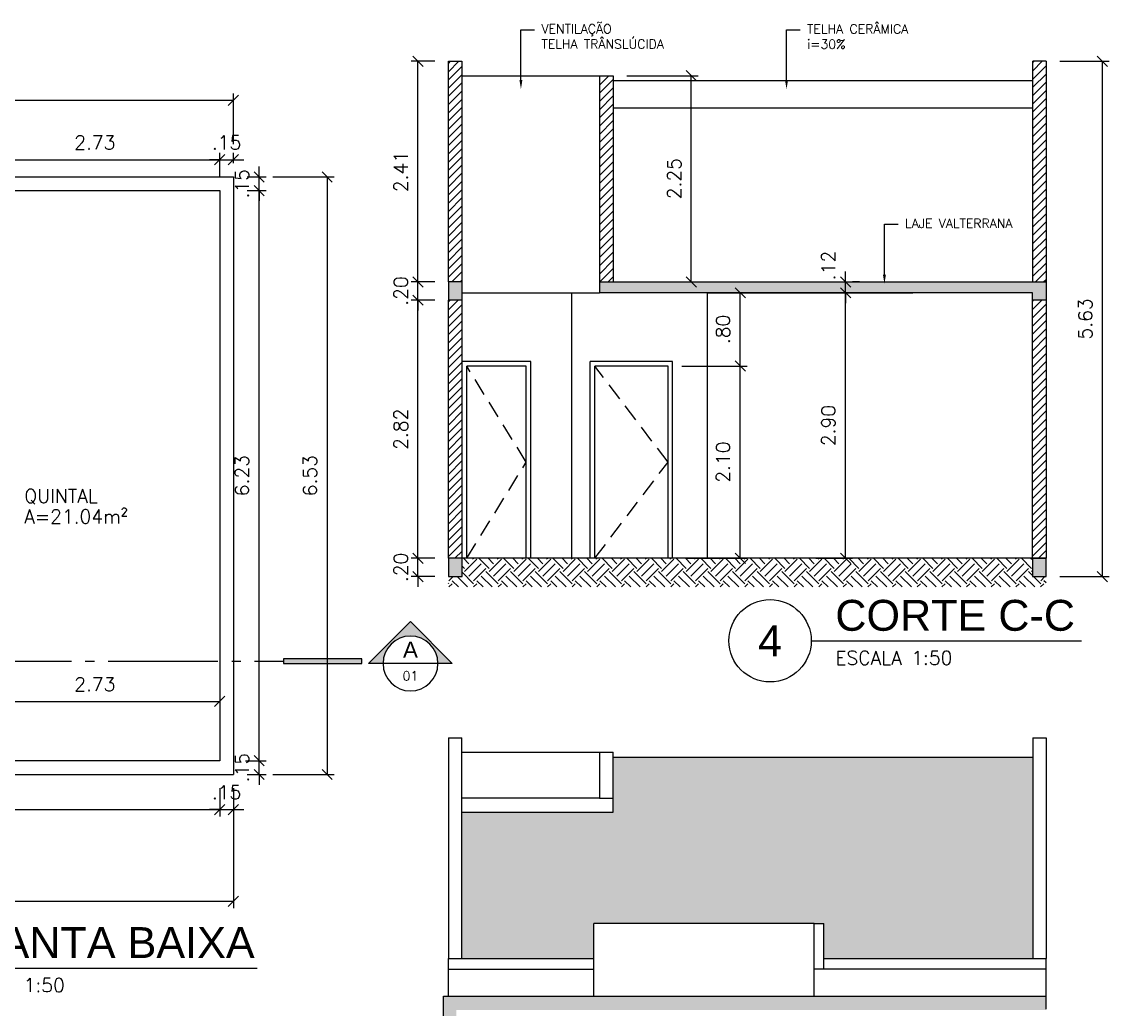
# Model space of a CAD drawing. Header units: millimetres. Extents: x -7.3 to 27.4, y 30.6 to 59.7.
# Drawn here: x 15.54 to 27.42, y 41.39 to 52.18 of the extents above; entities that cross this region are included whole.
import ezdxf
from ezdxf import colors
from ezdxf.entities.mleader import LeaderData, LeaderLine
from ezdxf.enums import TextEntityAlignment as Align
from ezdxf.math import Vec2, Vec3

# ---------------------------------------------------------------- set-up
doc = ezdxf.new("R2010")
doc.units = ezdxf.units.MM
doc.linetypes.add('ACAD_ISO04W100', pattern=[30, 24, -3, 0, -3])
doc.linetypes.add('HIDDEN', pattern=[9.525, 6.35, -3.175])
for name, color, linetype in [('ARQ-ALVENARIA', 4, 'Continuous'), ('ARQ-COTAS', 30, 'Continuous'), ('ARQ-ESQ-01', 1, 'Continuous'), ('ARQ-ESQ-02', 2, 'Continuous'), ('ARQ-ESTRUTURA', 6, 'Continuous'), ('ARQ-HACHURA', 253, 'Continuous'), ('ARQ-HATCH-ALV', 8, 'Continuous'), ('ARQ-PENA-FINA-CINZA', 8, 'Continuous'), ('ARQ-SÍMBOLOS', 2, 'Continuous'), ('ARQ-TEXTO2', 2, 'Continuous'), ('ARQ-TEXTO3', 3, 'Continuous'), ('ARQ-TEXTO4', 4, 'Continuous'), ('SectionCutEdges', 7, 'Continuous')]:
    doc.layers.add(name, color=color, linetype=linetype)
doc.styles.add('arial', font='arial.ttf')
doc.styles.add('ROMANS', font='romans.shx')
doc.styles.add('Romans_Anot', font='romans.shx')
doc.dimstyles.new('Escala 1-75', dxfattribs={"dimscale": 0.75, "dimtxt": 0.2, "dimasz": 0.15, "dimexe": 0.1, "dimexo": 0.2, "dimgap": 0.15, "dimtad": 1, "dimzin": 4, "dimdsep": 46, "dimtxsty": 'Romans_Anot', "dimblk": 'OBLIQUE', "dimcen": 0.25, "dimclrd": 256, "dimclre": 256, "dimclrt": 2, "dimadec": 0, "dimazin": 0, "dimtfac": 1, "dimtix": 1, "dimtmove": 2, "dimatfit": 3, "dimfxl": 0, "dimlwd": -1, "dimlwe": -1, "dimarcsym": 0})

# ---------------------------------------------------------------- blocks, each defined once
blk = doc.blocks.new('*U10')
at = {"layer": 'ARQ-SÍMBOLOS'}
blk.add_line((0.6, 0), (5.458, 0), dxfattribs=at)
blk.add_circle((0, 0), 0.6, dxfattribs=at)
at = {"layer": 'ARQ-TEXTO2', "style": 'ROMANS'}
blk.add_attdef('ESCALA1', text='', height=0.2, dxfattribs=at).set_placement((0.951, -0.149), align=Align.TOP_LEFT)
at = {"layer": 'ARQ-TEXTO4', "style": 'arial'}
blk.add_attdef('TITULODODESENHO', (0.951, 0.146), '', height=0.45, dxfattribs=at)
blk.add_attdef('0', text='', height=0.45, dxfattribs=at).set_placement((0, 0), align=Align.MIDDLE)
blk = doc.blocks.new('*U47')
at = {"layer": 'ARQ-SÍMBOLOS'}
blk.add_line((0.6, 0), (4.536, 0), dxfattribs=at)
blk.add_circle((0, 0), 0.6, dxfattribs=at)
at = {"layer": 'ARQ-TEXTO2', "style": 'ROMANS'}
blk.add_attdef('ESCALA1', text='', height=0.2, dxfattribs=at).set_placement((0.951, -0.149), align=Align.TOP_LEFT)
at = {"layer": 'ARQ-TEXTO4', "style": 'arial'}
blk.add_attdef('TITULODODESENHO', (0.951, 0.146), '', height=0.45, dxfattribs=at)
blk.add_attdef('0', text='', height=0.45, dxfattribs=at).set_placement((0, 0), align=Align.MIDDLE)
blk = doc.blocks.new('_Oblique')
at = {"color": 0, "linetype": 'ByBlock', "lineweight": -2}
blk.add_line((-0.5, -0.5), (0.5, 0.5), dxfattribs=at)
blk = doc.blocks.new('*D54')
at = {"layer": 'ARQ-COTAS', "ltscale": 0.03, "transparency": 16777216}
for p, q in [((24.213, 49.214), (24.615, 49.214)), ((24.54, 46.314), (24.54, 49.214)), ((24.213, 46.314), (24.615, 46.314))]:
    blk.add_line(p, q, dxfattribs=at)
at = {"layer": 'Defpoints', "color": 0, "ltscale": 0.03, "transparency": 16777216}
for p in [(24.063, 49.214), (24.54, 49.214), (24.063, 46.314)]:
    blk.add_point(p, dxfattribs=at)
at = {"layer": 'ARQ-COTAS', "ltscale": 0.03, "transparency": 16777216, "xscale": 0.1125, "yscale": 0.1125, "zscale": 0.1125}
for p, rotation in [((24.54, 49.214), 90), ((24.54, 46.314), 270)]:
    blk.add_blockref('_Oblique', p, dxfattribs=dict(at, rotation=rotation))
at = {"layer": 'ARQ-COTAS', "color": 2, "ltscale": 0.03, "transparency": 16777216, "insert": (24.352, 47.764), "char_height": 0.15, "attachment_point": 5, "rotation": 90, "style": 'Romans_Anot'}
blk.add_mtext('2.90', dxfattribs=at)
blk = doc.blocks.new('*D55')
at = {"layer": 'ARQ-COTAS', "ltscale": 0.03, "transparency": 16777216}
for p, q in [((24.54, 49.334), (24.54, 49.447)), ((24.54, 49.214), (24.54, 49.334)), ((24.69, 49.334), (24.615, 49.334)), ((24.39, 49.214), (24.465, 49.214)), ((24.54, 49.214), (24.54, 49.102))]:
    blk.add_line(p, q, dxfattribs=at)
at = {"layer": 'Defpoints', "color": 0, "ltscale": 0.03, "transparency": 16777216}
for p in [(24.54, 49.334), (24.54, 49.334), (24.54, 49.214)]:
    blk.add_point(p, dxfattribs=at)
at = {"layer": 'ARQ-COTAS', "ltscale": 0.03, "transparency": 16777216, "xscale": 0.1125, "yscale": 0.1125, "zscale": 0.1125}
for p, rotation in [((24.54, 49.334), 270), ((24.54, 49.214), 90)]:
    blk.add_blockref('_Oblique', p, dxfattribs=dict(at, rotation=rotation))
at = {"layer": 'ARQ-COTAS', "color": 2, "ltscale": 0.03, "transparency": 16777216, "insert": (24.352, 49.512), "char_height": 0.15, "attachment_point": 5, "rotation": 90, "style": 'Romans_Anot'}
blk.add_mtext('.12', dxfattribs=at)
blk = doc.blocks.new('*D56')
at = {"layer": 'ARQ-COTAS', "ltscale": 0.03, "transparency": 16777216}
for p, q in [((22.15, 51.587), (22.929, 51.587)), ((22.854, 49.334), (22.854, 51.587)), ((22.15, 49.334), (22.929, 49.334))]:
    blk.add_line(p, q, dxfattribs=at)
at = {"layer": 'Defpoints', "color": 0, "ltscale": 0.03, "transparency": 16777216}
for p in [(22, 51.587), (22.854, 51.587), (22, 49.334)]:
    blk.add_point(p, dxfattribs=at)
at = {"layer": 'ARQ-COTAS', "ltscale": 0.03, "transparency": 16777216, "xscale": 0.1125, "yscale": 0.1125, "zscale": 0.1125}
for p, rotation in [((22.854, 51.587), 90), ((22.854, 49.334), 270)]:
    blk.add_blockref('_Oblique', p, dxfattribs=dict(at, rotation=rotation))
at = {"layer": 'ARQ-COTAS', "color": 2, "ltscale": 0.03, "transparency": 16777216, "insert": (22.667, 50.461), "char_height": 0.15, "attachment_point": 5, "rotation": 90, "style": 'Romans_Anot'}
blk.add_mtext('2.25', dxfattribs=at)
blk = doc.blocks.new('*D57')
at = {"layer": 'ARQ-COTAS', "ltscale": 0.03, "transparency": 16777216}
for p, q in [((20.05, 51.744), (19.792, 51.744)), ((19.867, 49.334), (19.867, 51.744)), ((20.05, 49.334), (19.792, 49.334))]:
    blk.add_line(p, q, dxfattribs=at)
at = {"layer": 'Defpoints', "color": 0, "ltscale": 0.03, "transparency": 16777216}
for p in [(19.867, 51.744), (20.2, 51.744), (20.2, 49.334)]:
    blk.add_point(p, dxfattribs=at)
at = {"layer": 'ARQ-COTAS', "ltscale": 0.03, "transparency": 16777216, "xscale": 0.1125, "yscale": 0.1125, "zscale": 0.1125}
for p, rotation in [((19.867, 51.744), 90), ((19.867, 49.334), 270)]:
    blk.add_blockref('_Oblique', p, dxfattribs=dict(at, rotation=rotation))
at = {"layer": 'ARQ-COTAS', "color": 2, "ltscale": 0.03, "transparency": 16777216, "insert": (19.68, 50.539), "char_height": 0.15, "attachment_point": 5, "rotation": 90, "style": 'Romans_Anot'}
blk.add_mtext('2.41', dxfattribs=at)
blk = doc.blocks.new('*D58')
at = {"layer": 'ARQ-COTAS', "ltscale": 0.03, "transparency": 16777216}
for p, q in [((19.867, 49.334), (19.867, 49.447)), ((20.05, 49.334), (19.792, 49.334)), ((19.867, 49.134), (19.867, 49.334)), ((20.05, 49.134), (19.792, 49.134)), ((19.867, 49.134), (19.867, 49.022))]:
    blk.add_line(p, q, dxfattribs=at)
at = {"layer": 'Defpoints', "color": 0, "ltscale": 0.03, "transparency": 16777216}
for p in [(19.867, 49.334), (20.2, 49.334), (20.2, 49.134)]:
    blk.add_point(p, dxfattribs=at)
at = {"layer": 'ARQ-COTAS', "ltscale": 0.03, "transparency": 16777216, "xscale": 0.1125, "yscale": 0.1125, "zscale": 0.1125}
for p, rotation in [((19.867, 49.334), 270), ((19.867, 49.134), 90)]:
    blk.add_blockref('_Oblique', p, dxfattribs=dict(at, rotation=rotation))
at = {"layer": 'ARQ-COTAS', "color": 2, "ltscale": 0.03, "transparency": 16777216, "insert": (19.68, 49.234), "char_height": 0.15, "attachment_point": 5, "rotation": 90, "style": 'Romans_Anot'}
blk.add_mtext('.20', dxfattribs=at)
blk = doc.blocks.new('*D59')
at = {"layer": 'ARQ-COTAS', "ltscale": 0.03, "transparency": 16777216}
for p, q in [((20.05, 49.134), (19.792, 49.134)), ((19.867, 46.314), (19.867, 49.134)), ((20.05, 46.314), (19.792, 46.314))]:
    blk.add_line(p, q, dxfattribs=at)
at = {"layer": 'Defpoints', "color": 0, "ltscale": 0.03, "transparency": 16777216}
for p in [(19.867, 49.134), (20.2, 49.134), (20.2, 46.314)]:
    blk.add_point(p, dxfattribs=at)
at = {"layer": 'ARQ-COTAS', "ltscale": 0.03, "transparency": 16777216, "xscale": 0.1125, "yscale": 0.1125, "zscale": 0.1125}
for p, rotation in [((19.867, 49.134), 90), ((19.867, 46.314), 270)]:
    blk.add_blockref('_Oblique', p, dxfattribs=dict(at, rotation=rotation))
at = {"layer": 'ARQ-COTAS', "color": 2, "ltscale": 0.03, "transparency": 16777216, "insert": (19.68, 47.724), "char_height": 0.15, "attachment_point": 5, "rotation": 90, "style": 'Romans_Anot'}
blk.add_mtext('2.82', dxfattribs=at)
blk = doc.blocks.new('*D60')
at = {"layer": 'ARQ-COTAS', "ltscale": 0.03, "transparency": 16777216}
for p, q in [((19.867, 46.314), (19.867, 46.427)), ((20.05, 46.314), (19.792, 46.314)), ((19.867, 46.114), (19.867, 46.314)), ((20.05, 46.114), (19.792, 46.114)), ((19.867, 46.114), (19.867, 46.002))]:
    blk.add_line(p, q, dxfattribs=at)
at = {"layer": 'Defpoints', "color": 0, "ltscale": 0.03, "transparency": 16777216}
for p in [(19.867, 46.314), (20.2, 46.314), (20.2, 46.114)]:
    blk.add_point(p, dxfattribs=at)
at = {"layer": 'ARQ-COTAS', "ltscale": 0.03, "transparency": 16777216, "xscale": 0.1125, "yscale": 0.1125, "zscale": 0.1125}
for p, rotation in [((19.867, 46.314), 270), ((19.867, 46.114), 90)]:
    blk.add_blockref('_Oblique', p, dxfattribs=dict(at, rotation=rotation))
at = {"layer": 'ARQ-COTAS', "color": 2, "ltscale": 0.03, "transparency": 16777216, "insert": (19.68, 46.214), "char_height": 0.15, "attachment_point": 5, "rotation": 90, "style": 'Romans_Anot'}
blk.add_mtext('.20', dxfattribs=at)
blk = doc.blocks.new('*D61')
at = {"layer": 'ARQ-COTAS', "ltscale": 0.03, "transparency": 16777216}
for p, q in [((26.88, 51.744), (27.42, 51.744)), ((27.345, 46.114), (27.345, 51.744)), ((26.88, 46.114), (27.42, 46.114))]:
    blk.add_line(p, q, dxfattribs=at)
at = {"layer": 'Defpoints', "color": 0, "ltscale": 0.03, "transparency": 16777216}
for p in [(26.73, 51.744), (27.345, 51.744), (26.73, 46.114)]:
    blk.add_point(p, dxfattribs=at)
at = {"layer": 'ARQ-COTAS', "ltscale": 0.03, "transparency": 16777216, "xscale": 0.1125, "yscale": 0.1125, "zscale": 0.1125}
for p, rotation in [((27.345, 51.744), 90), ((27.345, 46.114), 270)]:
    blk.add_blockref('_Oblique', p, dxfattribs=dict(at, rotation=rotation))
at = {"layer": 'ARQ-COTAS', "color": 2, "ltscale": 0.03, "transparency": 16777216, "insert": (27.158, 48.929), "char_height": 0.15, "attachment_point": 5, "rotation": 90, "style": 'Romans_Anot'}
blk.add_mtext('5.63', dxfattribs=at)
blk = doc.blocks.new('*D101')
at = {"layer": 'ARQ-COTAS', "ltscale": 0.03, "transparency": 16777216}
for p, q in [((14.97, 45.251), (14.97, 44.674)), ((17.701, 45.251), (17.701, 44.674)), ((14.97, 44.749), (17.701, 44.749))]:
    blk.add_line(p, q, dxfattribs=at)
at = {"layer": 'Defpoints', "color": 0, "ltscale": 0.03, "transparency": 16777216}
for p in [(14.97, 45.401), (17.701, 45.401), (17.701, 44.749)]:
    blk.add_point(p, dxfattribs=at)
at = {"layer": 'ARQ-COTAS', "ltscale": 0.03, "transparency": 16777216, "xscale": 0.1125, "yscale": 0.1125, "zscale": 0.1125, "rotation": 180}
blk.add_blockref('_Oblique', (14.97, 44.749), dxfattribs=at)
at = {"layer": 'ARQ-COTAS', "ltscale": 0.03, "transparency": 16777216, "xscale": 0.1125, "yscale": 0.1125, "zscale": 0.1125}
blk.add_blockref('_Oblique', (17.701, 44.749), dxfattribs=at)
at = {"layer": 'ARQ-COTAS', "color": 2, "ltscale": 0.03, "transparency": 16777216, "insert": (16.336, 44.937), "char_height": 0.15, "attachment_point": 5, "style": 'Romans_Anot'}
blk.add_mtext('2.73', dxfattribs=at)
blk = doc.blocks.new('*D102')
at = {"layer": 'ARQ-COTAS', "ltscale": 0.03, "transparency": 16777216}
for p, q in [((-3.469, 50.631), (-3.469, 51.393)), ((17.851, 50.838), (17.851, 51.393)), ((-3.469, 51.318), (17.851, 51.318))]:
    blk.add_line(p, q, dxfattribs=at)
at = {"layer": 'Defpoints', "color": 0, "ltscale": 0.03, "transparency": 16777216}
for p in [(17.851, 51.318), (17.851, 50.688), (-3.469, 50.481)]:
    blk.add_point(p, dxfattribs=at)
at = {"layer": 'ARQ-COTAS', "ltscale": 0.03, "transparency": 16777216, "xscale": 0.1125, "yscale": 0.1125, "zscale": 0.1125, "rotation": 180}
blk.add_blockref('_Oblique', (-3.469, 51.318), dxfattribs=at)
at = {"layer": 'ARQ-COTAS', "ltscale": 0.03, "transparency": 16777216, "xscale": 0.1125, "yscale": 0.1125, "zscale": 0.1125}
blk.add_blockref('_Oblique', (17.851, 51.318), dxfattribs=at)
at = {"layer": 'ARQ-COTAS', "color": 2, "ltscale": 0.03, "transparency": 16777216, "insert": (7.191, 51.506), "char_height": 0.15, "attachment_point": 5, "style": 'Romans_Anot'}
blk.add_mtext('21.32', dxfattribs=at)
blk = doc.blocks.new('*D103')
at = {"layer": 'ARQ-COTAS', "ltscale": 0.03, "transparency": 16777216}
for p, q in [((-5.999, 43.801), (-5.999, 42.491)), ((17.851, 43.801), (17.851, 42.491)), ((-5.999, 42.566), (17.851, 42.566))]:
    blk.add_line(p, q, dxfattribs=at)
at = {"layer": 'Defpoints', "color": 0, "ltscale": 0.03, "transparency": 16777216}
for p in [(-5.999, 43.951), (17.851, 43.951), (17.851, 42.566)]:
    blk.add_point(p, dxfattribs=at)
at = {"layer": 'ARQ-COTAS', "ltscale": 0.03, "transparency": 16777216, "xscale": 0.1125, "yscale": 0.1125, "zscale": 0.1125, "rotation": 180}
blk.add_blockref('_Oblique', (-5.999, 42.566), dxfattribs=at)
at = {"layer": 'ARQ-COTAS', "ltscale": 0.03, "transparency": 16777216, "xscale": 0.1125, "yscale": 0.1125, "zscale": 0.1125}
blk.add_blockref('_Oblique', (17.851, 42.566), dxfattribs=at)
at = {"layer": 'ARQ-COTAS', "color": 2, "ltscale": 0.03, "transparency": 16777216, "insert": (6.481, 42.753), "char_height": 0.15, "attachment_point": 5, "style": 'Romans_Anot'}
blk.add_mtext('23.85', dxfattribs=at)
blk = doc.blocks.new('*D109')
at = {"layer": 'ARQ-COTAS', "ltscale": 0.03, "transparency": 16777216}
for p, q in [((9.47, 43.801), (9.47, 43.493)), ((17.701, 43.801), (17.701, 43.493)), ((9.47, 43.568), (17.701, 43.568))]:
    blk.add_line(p, q, dxfattribs=at)
at = {"layer": 'Defpoints', "color": 0, "ltscale": 0.03, "transparency": 16777216}
for p in [(9.47, 43.951), (17.701, 43.951), (17.701, 43.568)]:
    blk.add_point(p, dxfattribs=at)
at = {"layer": 'ARQ-COTAS', "ltscale": 0.03, "transparency": 16777216, "xscale": 0.1125, "yscale": 0.1125, "zscale": 0.1125, "rotation": 180}
blk.add_blockref('_Oblique', (9.47, 43.568), dxfattribs=at)
at = {"layer": 'ARQ-COTAS', "ltscale": 0.03, "transparency": 16777216, "xscale": 0.1125, "yscale": 0.1125, "zscale": 0.1125}
blk.add_blockref('_Oblique', (17.701, 43.568), dxfattribs=at)
at = {"layer": 'ARQ-COTAS', "color": 2, "ltscale": 0.03, "transparency": 16777216, "insert": (13.586, 43.756), "char_height": 0.15, "attachment_point": 5, "style": 'Romans_Anot'}
blk.add_mtext('8.23', dxfattribs=at)
blk = doc.blocks.new('*D119')
at = {"layer": 'ARQ-COTAS', "ltscale": 0.03, "transparency": 16777216}
for p, q in [((18.282, 50.481), (18.95, 50.481)), ((18.875, 50.481), (18.875, 43.951)), ((18.282, 43.951), (18.95, 43.951))]:
    blk.add_line(p, q, dxfattribs=at)
at = {"layer": 'Defpoints', "color": 0, "ltscale": 0.03, "transparency": 16777216}
for p in [(18.132, 50.481), (18.132, 43.951), (18.875, 43.951)]:
    blk.add_point(p, dxfattribs=at)
at = {"layer": 'ARQ-COTAS', "ltscale": 0.03, "transparency": 16777216, "xscale": 0.1125, "yscale": 0.1125, "zscale": 0.1125}
for p, rotation in [((18.875, 50.481), 90), ((18.875, 43.951), 270)]:
    blk.add_blockref('_Oblique', p, dxfattribs=dict(at, rotation=rotation))
at = {"layer": 'ARQ-COTAS', "color": 2, "ltscale": 0.03, "transparency": 16777216, "insert": (18.688, 47.216), "char_height": 0.15, "attachment_point": 5, "rotation": 90, "style": 'Romans_Anot'}
blk.add_mtext('6.53', dxfattribs=at)
blk = doc.blocks.new('Símbolo_Corte')
at = {"layer": 'ARQ-SÍMBOLOS'}
h = blk.add_hatch(color=256, dxfattribs=at)
h.dxf.hatch_style = 1
h.paths.add_polyline_path([(0, 0.915), (-0.915, 0), (-0.6, 0, -1), (0.6, 0), (0.915, 0)])
at = {"layer": 'ARQ-SÍMBOLOS', "ltscale": 0.1}
blk.add_hatch(color=256, dxfattribs=at).paths.add_polyline_path([(1.063, 0.1), (2.775, 0.1), (2.775, 0), (1.063, 0)])
at = {"layer": 'ARQ-SÍMBOLOS'}
for p, q in [((-0.915, 0), (-0.6, 0)), ((0.6, 0), (0.915, 0))]:
    blk.add_line(p, q, dxfattribs=at)
at = {"layer": 'ARQ-SÍMBOLOS', "color": 4}
blk.add_line((-0.6, 0), (0.6, 0), dxfattribs=at)
at = {"layer": 'ARQ-SÍMBOLOS'}
blk.add_lwpolyline([(-0.915, 0), (0, 0.915), (0.915, 0)], dxfattribs=at)
blk.add_lwpolyline([(1.063, 0.1), (2.775, 0.1), (2.775, 0), (1.063, 0)], close=True, dxfattribs=at)
blk.add_circle((0, 0), 0.6, dxfattribs=at)
at = {"layer": 'ARQ-TEXTO2', "style": 'ROMANS'}
blk.add_attdef('NUMERO-FOLHA', text='', height=0.2, dxfattribs=at).set_placement((0, -0.271), align=Align.MIDDLE_CENTER)
at = {"layer": 'ARQ-TEXTO4', "style": 'arial'}
blk.add_attdef('NUMERO-DESENHO-NA-FOLHA', text='', height=0.35, dxfattribs=at).set_placement((0, 0.301), align=Align.MIDDLE_CENTER)
blk = doc.blocks.new('*D120')
at = {"layer": 'ARQ-COTAS', "ltscale": 0.03, "transparency": 16777216}
for p, q in [((22.75, 48.414), (23.463, 48.414)), ((23.388, 46.314), (23.388, 48.414)), ((22.8, 46.314), (23.463, 46.314))]:
    blk.add_line(p, q, dxfattribs=at)
at = {"layer": 'Defpoints', "color": 0, "ltscale": 0.03, "transparency": 16777216}
for p in [(22.6, 48.414), (23.388, 48.414), (22.65, 46.314)]:
    blk.add_point(p, dxfattribs=at)
at = {"layer": 'ARQ-COTAS', "ltscale": 0.03, "transparency": 16777216, "xscale": 0.1125, "yscale": 0.1125, "zscale": 0.1125}
for p, rotation in [((23.388, 48.414), 90), ((23.388, 46.314), 270)]:
    blk.add_blockref('_Oblique', p, dxfattribs=dict(at, rotation=rotation))
at = {"layer": 'ARQ-COTAS', "color": 2, "ltscale": 0.03, "transparency": 16777216, "insert": (23.201, 47.364), "char_height": 0.15, "attachment_point": 5, "rotation": 90, "style": 'Romans_Anot'}
blk.add_mtext('2.10', dxfattribs=at)
blk = doc.blocks.new('*D124')
at = {"layer": 'ARQ-COTAS', "ltscale": 0.03, "transparency": 16777216}
for p, q in [((18.132, 44.101), (18.132, 44.213)), ((18.001, 44.101), (18.207, 44.101)), ((18.132, 43.951), (18.132, 44.101)), ((18.001, 43.951), (18.207, 43.951)), ((18.132, 43.951), (18.132, 43.838))]:
    blk.add_line(p, q, dxfattribs=at)
at = {"layer": 'Defpoints', "color": 0, "ltscale": 0.03, "transparency": 16777216}
for p in [(17.851, 44.101), (18.132, 44.101), (17.851, 43.951)]:
    blk.add_point(p, dxfattribs=at)
at = {"layer": 'ARQ-COTAS', "ltscale": 0.03, "transparency": 16777216, "xscale": 0.1125, "yscale": 0.1125, "zscale": 0.1125}
for p, rotation in [((18.132, 44.101), 270), ((18.132, 43.951), 90)]:
    blk.add_blockref('_Oblique', p, dxfattribs=dict(at, rotation=rotation))
at = {"layer": 'ARQ-COTAS', "color": 2, "ltscale": 0.03, "transparency": 16777216, "insert": (17.945, 44.026), "char_height": 0.15, "attachment_point": 5, "rotation": 90, "style": 'Romans_Anot'}
blk.add_mtext('.15', dxfattribs=at)
blk = doc.blocks.new('*D125')
at = {"layer": 'ARQ-COTAS', "ltscale": 0.03, "transparency": 16777216}
for p, q in [((18.001, 50.331), (18.207, 50.331)), ((18.132, 44.101), (18.132, 50.331)), ((17.982, 44.101), (18.057, 44.101))]:
    blk.add_line(p, q, dxfattribs=at)
at = {"layer": 'Defpoints', "color": 0, "ltscale": 0.03, "transparency": 16777216}
for p in [(17.851, 50.331), (18.132, 50.331), (18.132, 44.101)]:
    blk.add_point(p, dxfattribs=at)
at = {"layer": 'ARQ-COTAS', "ltscale": 0.03, "transparency": 16777216, "xscale": 0.1125, "yscale": 0.1125, "zscale": 0.1125}
for p, rotation in [((18.132, 50.331), 90), ((18.132, 44.101), 270)]:
    blk.add_blockref('_Oblique', p, dxfattribs=dict(at, rotation=rotation))
at = {"layer": 'ARQ-COTAS', "color": 2, "ltscale": 0.03, "transparency": 16777216, "insert": (17.945, 47.216), "char_height": 0.15, "attachment_point": 5, "rotation": 90, "style": 'Romans_Anot'}
blk.add_mtext('6.23', dxfattribs=at)
blk = doc.blocks.new('*D126')
at = {"layer": 'ARQ-COTAS', "ltscale": 0.03, "transparency": 16777216}
for p, q in [((18.132, 50.481), (18.132, 50.593)), ((18.001, 50.481), (18.207, 50.481)), ((18.132, 50.331), (18.132, 50.481)), ((18.001, 50.331), (18.207, 50.331)), ((18.132, 50.331), (18.132, 50.218))]:
    blk.add_line(p, q, dxfattribs=at)
at = {"layer": 'Defpoints', "color": 0, "ltscale": 0.03, "transparency": 16777216}
for p in [(17.851, 50.481), (18.132, 50.481), (17.851, 50.331)]:
    blk.add_point(p, dxfattribs=at)
at = {"layer": 'ARQ-COTAS', "ltscale": 0.03, "transparency": 16777216, "xscale": 0.1125, "yscale": 0.1125, "zscale": 0.1125}
for p, rotation in [((18.132, 50.481), 270), ((18.132, 50.331), 90)]:
    blk.add_blockref('_Oblique', p, dxfattribs=dict(at, rotation=rotation))
at = {"layer": 'ARQ-COTAS', "color": 2, "ltscale": 0.03, "transparency": 16777216, "insert": (17.945, 50.406), "char_height": 0.15, "attachment_point": 5, "rotation": 90, "style": 'Romans_Anot'}
blk.add_mtext('.15', dxfattribs=at)
blk = doc.blocks.new('*D127')
at = {"layer": 'ARQ-COTAS', "ltscale": 0.03, "transparency": 16777216}
for p, q in [((17.701, 43.718), (17.701, 43.643)), ((17.851, 43.718), (17.851, 43.643)), ((17.701, 43.568), (17.589, 43.568)), ((17.701, 43.568), (17.851, 43.568)), ((17.851, 43.568), (17.964, 43.568))]:
    blk.add_line(p, q, dxfattribs=at)
at = {"layer": 'Defpoints', "color": 0, "ltscale": 0.03, "transparency": 16777216}
for p in [(17.701, 43.568), (17.851, 43.568), (17.851, 43.568)]:
    blk.add_point(p, dxfattribs=at)
at = {"layer": 'ARQ-COTAS', "ltscale": 0.03, "transparency": 16777216, "xscale": 0.1125, "yscale": 0.1125, "zscale": 0.1125}
blk.add_blockref('_Oblique', (17.701, 43.568), dxfattribs=at)
at = {"layer": 'ARQ-COTAS', "ltscale": 0.03, "transparency": 16777216, "xscale": 0.1125, "yscale": 0.1125, "zscale": 0.1125, "rotation": 180}
blk.add_blockref('_Oblique', (17.851, 43.568), dxfattribs=at)
at = {"layer": 'ARQ-COTAS', "color": 2, "ltscale": 0.03, "transparency": 16777216, "insert": (17.776, 43.756), "char_height": 0.15, "attachment_point": 5, "style": 'Romans_Anot'}
blk.add_mtext('.15', dxfattribs=at)
blk = doc.blocks.new('*D137')
at = {"layer": 'ARQ-COTAS', "ltscale": 0.03, "transparency": 16777216}
for p, q in [((14.97, 50.631), (14.97, 50.744)), ((17.701, 50.481), (17.701, 50.744)), ((14.97, 50.669), (17.701, 50.669))]:
    blk.add_line(p, q, dxfattribs=at)
at = {"layer": 'Defpoints', "color": 0, "ltscale": 0.03, "transparency": 16777216}
for p in [(17.701, 50.669), (14.97, 50.481), (17.701, 50.331)]:
    blk.add_point(p, dxfattribs=at)
at = {"layer": 'ARQ-COTAS', "ltscale": 0.03, "transparency": 16777216, "xscale": 0.1125, "yscale": 0.1125, "zscale": 0.1125, "rotation": 180}
blk.add_blockref('_Oblique', (14.97, 50.669), dxfattribs=at)
at = {"layer": 'ARQ-COTAS', "ltscale": 0.03, "transparency": 16777216, "xscale": 0.1125, "yscale": 0.1125, "zscale": 0.1125}
blk.add_blockref('_Oblique', (17.701, 50.669), dxfattribs=at)
at = {"layer": 'ARQ-COTAS', "color": 2, "ltscale": 0.03, "transparency": 16777216, "insert": (16.336, 50.857), "char_height": 0.15, "attachment_point": 5, "style": 'Romans_Anot'}
blk.add_mtext('2.73', dxfattribs=at)
blk = doc.blocks.new('*D138')
at = {"layer": 'ARQ-COTAS', "ltscale": 0.03, "transparency": 16777216}
for p, q in [((17.701, 50.481), (17.701, 50.744)), ((17.851, 50.631), (17.851, 50.744)), ((17.701, 50.669), (17.589, 50.669)), ((17.701, 50.669), (17.851, 50.669)), ((17.851, 50.669), (17.964, 50.669))]:
    blk.add_line(p, q, dxfattribs=at)
at = {"layer": 'Defpoints', "color": 0, "ltscale": 0.03, "transparency": 16777216}
for p in [(17.851, 50.669), (17.851, 50.481), (17.701, 50.331)]:
    blk.add_point(p, dxfattribs=at)
at = {"layer": 'ARQ-COTAS', "ltscale": 0.03, "transparency": 16777216, "xscale": 0.1125, "yscale": 0.1125, "zscale": 0.1125}
blk.add_blockref('_Oblique', (17.701, 50.669), dxfattribs=at)
at = {"layer": 'ARQ-COTAS', "ltscale": 0.03, "transparency": 16777216, "xscale": 0.1125, "yscale": 0.1125, "zscale": 0.1125, "rotation": 180}
blk.add_blockref('_Oblique', (17.851, 50.669), dxfattribs=at)
at = {"layer": 'ARQ-COTAS', "color": 2, "ltscale": 0.03, "transparency": 16777216, "insert": (17.776, 50.857), "char_height": 0.15, "attachment_point": 5, "style": 'Romans_Anot'}
blk.add_mtext('.15', dxfattribs=at)
blk = doc.blocks.new('*D139')
at = {"layer": 'ARQ-COTAS', "ltscale": 0.03, "transparency": 16777216}
for p, q in [((23.238, 49.214), (23.313, 49.214)), ((23.388, 48.414), (23.388, 49.214)), ((23.238, 48.414), (23.313, 48.414))]:
    blk.add_line(p, q, dxfattribs=at)
at = {"layer": 'Defpoints', "color": 0, "ltscale": 0.03, "transparency": 16777216}
for p in [(23.388, 49.214), (23.388, 49.214), (23.388, 48.414)]:
    blk.add_point(p, dxfattribs=at)
at = {"layer": 'ARQ-COTAS', "ltscale": 0.03, "transparency": 16777216, "xscale": 0.1125, "yscale": 0.1125, "zscale": 0.1125}
for p, rotation in [((23.388, 49.214), 90), ((23.388, 48.414), 270)]:
    blk.add_blockref('_Oblique', p, dxfattribs=dict(at, rotation=rotation))
at = {"layer": 'ARQ-COTAS', "color": 2, "ltscale": 0.03, "transparency": 16777216, "insert": (23.201, 48.814), "char_height": 0.15, "attachment_point": 5, "rotation": 90, "style": 'Romans_Anot'}
blk.add_mtext('.80', dxfattribs=at)

msp = doc.modelspace()

# ---------------------------------------------------------------- hatches: boundary and pattern name
at = {"layer": 'ARQ-HACHURA', "ltscale": 0.03}
for points in [[(20.35, 49.334), (20.2, 49.334), (20.2, 49.134), (20.35, 49.134)], [(26.73, 49.334), (21.85, 49.334), (21.85, 49.214), (26.58, 49.214), (26.58, 49.134), (26.73, 49.134)], [(20.35, 46.314), (20.2, 46.314), (20.2, 46.114), (20.35, 46.114)], [(26.73, 46.314), (26.58, 46.314), (26.58, 46.114), (26.73, 46.114)], [(26.73, 41.529), (20.146, 41.529), (20.146, 38.882), (20.286, 38.882), (20.286, 41.379), (26.73, 41.379), (26.73, 41.385)]]:
    msp.add_hatch(color=256, dxfattribs=at).paths.add_polyline_path(points)
h = msp.add_hatch(dxfattribs=at)
h.set_pattern_fill('EARTH', color=256, scale=0.03, angle=45, style=0)
h.paths.add_polyline_path([(26.58, 46.314), (20.35, 46.314), (20.35, 46.114), (20.2, 46.114), (20.2, 46), (26.73, 46), (26.73, 46.114), (26.58, 46.114)])
h = msp.add_hatch(dxfattribs=at)
h.set_pattern_fill('TROOF1', color=256, scale=0.25, style=0, pattern_type=2)
h.set_pattern_definition([(0, (0, 0), (0.25, 0.25), [0.08, -0.17]), (125.2176, (0.24, 0.025), (1.750000291, -2.4999997916), [0.0520217, -5.1501415]), (160.71, (0.21, 0.0675), (4.250001296, -1.4999966235), [0.052974, -5.244431]), (199.29, (0.16, 0.085), (-4.250001296, -1.4999966235), [0.052974, -5.244431]), (234.7824, (0.11, 0.0675), (-1.750000291, -2.4999997916), [0.0520217, -5.1501415]), (270, (0.08, 0.025), (0.25, -0.25), [0.025, -0.225]), (90, (0.24, 0), (-0.25, 0.25), [0.025, -0.225]), (0, (0, 0.01), (0.25, 0.25), [0.07, -0.18]), (126.3844, (0.25, 0.03), (2.7500032292, -3.7499976382), [0.059002, -5.8412097]), (162.3499, (0.215, 0.0775), (-4.7500007049, 1.4999979643), [0.057717, -5.7139812]), (197.6501, (0.16, 0.095), (4.7500007049, 1.4999979643), [0.057717, -5.7139812]), (233.6156, (0.105, 0.0775), (-2.7500032292, -3.7499976382), [0.059002, -5.8412097]), (270, (0.07, 0.03), (0.25, -0.25), [0.02, -0.23]), (90, (0.25, 0.01), (-0.25, 0.25), [0.02, -0.23]), (0, (0.24, 0.01), (0.25, 0.25), [0.01, -0.24]), (87.3974, (0.07, 0.03), (-0.250003548, -5.24999983), [0.2202273, -5.2854518]), (92.6026, (0.25, 0.03), (-0.250003548, 5.24999983), [0.2202273, -5.2854518]), (0, (0.24, 0), (0.25, 0.25), [0.01, -0.24])])
h.paths.add_polyline_path([(24.195, 42.322), (24.303, 42.322), (24.303, 41.942), (26.585, 41.942), (26.585, 44.142), (22, 44.142), (22, 43.691), (22, 43.539), (20.346, 43.539), (20.346, 41.942), (21.788, 41.942), (21.788, 42.322)])
at = {"layer": 'ARQ-HATCH-ALV', "ltscale": 0.03}
h = msp.add_hatch(dxfattribs=at)
h.set_pattern_fill('ANSI31', color=256, scale=0.02, style=0)
h.paths.add_polyline_path([(20.35, 51.744), (20.2, 51.744), (20.2, 49.334), (20.35, 49.334)])
h = msp.add_hatch(dxfattribs=at)
h.set_pattern_fill('ANSI31', color=256, scale=0.02, style=0)
h.paths.add_polyline_path([(26.73, 51.744), (26.585, 51.744), (26.585, 49.334), (26.73, 49.334)])
h = msp.add_hatch(dxfattribs=at)
h.set_pattern_fill('ANSI31', color=256, scale=0.02, style=0)
h.paths.add_polyline_path([(22, 51.587), (21.85, 51.587), (21.85, 49.334), (22, 49.334)])
h = msp.add_hatch(dxfattribs=at)
h.set_pattern_fill('ANSI31', color=256, scale=0.02, style=0)
h.paths.add_polyline_path([(20.35, 49.134), (20.2, 49.134), (20.2, 46.314), (20.35, 46.314)])
h = msp.add_hatch(dxfattribs=at)
h.set_pattern_fill('ANSI31', color=256, scale=0.02, style=0)
h.paths.add_polyline_path([(26.73, 49.134), (26.58, 49.134), (26.58, 46.314), (26.73, 46.314)])

# ---------------------------------------------------------------- linework, layer by layer
at = {"ltscale": 0.03}
for p, q in [((14.97, 50.481), (17.851, 50.481)), ((17.851, 50.481), (17.851, 43.951)), ((14.97, 50.331), (17.701, 50.331)), ((17.701, 50.331), (17.701, 44.101)), ((17.701, 44.101), (9.47, 44.101)), ((9.47, 43.951), (17.851, 43.951))]:
    msp.add_line(p, q, dxfattribs=at)
msp.add_line((26.58, 46.314), (26.73, 46.314))
at = {"layer": 'ARQ-ALVENARIA'}
for p, q in [((20.2, 49.334), (20.2, 51.744)), ((20.2, 51.744), (20.346, 51.744)), ((20.35, 49.334), (20.35, 51.744)), ((26.585, 49.334), (26.585, 51.744)), ((26.73, 51.744), (26.585, 51.744)), ((26.73, 51.744), (26.73, 49.334)), ((21.85, 51.587), (21.85, 49.334)), ((21.85, 51.587), (22, 51.587)), ((22, 51.587), (22, 49.334)), ((20.351, 49.214), (21.85, 49.214)), ((23.03, 46.314), (23.03, 49.214)), ((20.2, 46.314), (20.2, 49.134)), ((20.35, 46.314), (20.35, 49.134)), ((26.58, 46.314), (26.58, 49.134)), ((26.73, 49.134), (26.73, 46.314)), ((21.788, 41.529), (21.788, 42.322)), ((24.195, 42.322), (21.788, 42.322)), ((24.195, 42.322), (24.303, 42.322)), ((24.195, 41.529), (24.195, 42.322)), ((24.303, 41.822), (24.303, 42.322)), ((20.2, 41.822), (20.2, 41.942)), ((20.2, 41.529), (20.2, 41.822)), ((20.2, 41.822), (21.788, 41.822)), ((26.73, 41.822), (24.195, 41.822)), ((26.73, 41.529), (26.73, 41.822))]:
    msp.add_line(p, q, dxfattribs=at)
at = {"layer": 'ARQ-ALVENARIA', "color": 2}
msp.add_line((21.55, 46.314), (21.55, 49.214), dxfattribs=at)
at = {"layer": 'ARQ-ALVENARIA', "color": 3}
for p, q in [((20.2, 44.352), (20.346, 44.352)), ((20.2, 44.352), (20.2, 41.942)), ((20.346, 41.942), (20.346, 44.352)), ((26.585, 44.352), (26.73, 44.352)), ((26.585, 44.352), (26.585, 41.942)), ((26.73, 44.352), (26.73, 41.942)), ((20.2, 41.942), (20.346, 41.942)), ((20.346, 41.942), (21.788, 41.942)), ((24.303, 41.942), (26.73, 41.942)), ((26.73, 41.822), (26.73, 41.942))]:
    msp.add_line(p, q, dxfattribs=at)
at = {"layer": 'ARQ-ALVENARIA', "color": 8}
for p, q in [((20.35, 44.195), (21.85, 44.195)), ((21.85, 44.195), (22, 44.195)), ((21.85, 44.195), (21.85, 43.691)), ((22, 44.142), (22, 44.195)), ((22, 43.691), (22, 44.142)), ((22, 44.142), (26.585, 44.142)), ((21.85, 43.691), (20.35, 43.691)), ((21.85, 43.691), (22, 43.691)), ((22, 43.539), (22, 43.691)), ((20.346, 43.539), (22, 43.539))]:
    msp.add_line(p, q, dxfattribs=at)
at = {"layer": 'ARQ-ESQ-01', "linetype": 'HIDDEN', "ltscale": 0.03}
for p, q in [((21.05, 47.364), (20.4, 48.414)), ((22.6, 47.364), (21.8, 48.414)), ((20.4, 46.314), (21.05, 47.364)), ((21.8, 46.314), (22.6, 47.364))]:
    msp.add_line(p, q, dxfattribs=at)
at = {"layer": 'ARQ-ESQ-02'}
for p, q in [((21.1, 48.464), (20.35, 48.464)), ((21.05, 48.414), (20.4, 48.414)), ((20.4, 46.314), (20.4, 48.414)), ((21.05, 46.314), (21.05, 48.414)), ((21.1, 46.314), (21.1, 48.464)), ((22.65, 48.464), (21.75, 48.464)), ((21.75, 46.314), (21.75, 48.464)), ((21.8, 46.314), (21.8, 48.414)), ((22.6, 48.414), (21.8, 48.414)), ((22.6, 46.314), (22.6, 48.414)), ((22.65, 46.314), (22.65, 48.464))]:
    msp.add_line(p, q, dxfattribs=at)
at = {"layer": 'ARQ-ESTRUTURA', "ltscale": 0.03}
for p, q in [((20.35, 49.334), (20.2, 49.334)), ((20.2, 49.334), (20.2, 49.134)), ((20.35, 49.134), (20.35, 49.334)), ((21.85, 49.334), (26.73, 49.334)), ((21.85, 49.334), (21.85, 49.214)), ((26.73, 49.334), (26.73, 49.134)), ((26.58, 49.214), (21.85, 49.214)), ((26.58, 49.134), (26.58, 49.214)), ((20.35, 49.134), (20.2, 49.134)), ((26.73, 49.134), (26.58, 49.134)), ((26.73, 46.314), (20.2, 46.314)), ((20.146, 38.882), (20.146, 41.529)), ((20.146, 41.529), (26.73, 41.529)), ((26.73, 41.385), (26.73, 41.529))]:
    msp.add_line(p, q, dxfattribs=at)
for points in [[(20.2, 46.314), (20.2, 46.114), (20.35, 46.114), (20.35, 46.314)], [(26.58, 46.314), (26.58, 46.114), (26.73, 46.114), (26.73, 46.314)]]:
    msp.add_lwpolyline(points, dxfattribs=at)
at = {"layer": 'ARQ-PENA-FINA-CINZA'}
for p, q in [((20.35, 51.587), (21.85, 51.587)), ((22, 51.534), (26.585, 51.534)), ((22, 51.237), (26.585, 51.237))]:
    msp.add_line(p, q, dxfattribs=at)
at = {"layer": 'ARQ-SÍMBOLOS', "linetype": 'ACAD_ISO04W100', "ltscale": 0.05}
msp.add_line((-4.318, 45.189), (18.397, 45.189), dxfattribs=at)
at = {"layer": 'SectionCutEdges'}
for p, q in [((22, 49.334), (25.276, 49.334)), ((23.03, 49.214), (25.276, 49.214))]:
    msp.add_line(p, q, dxfattribs=at)

# ---------------------------------------------------------------- block references
at = {"layer": 'ARQ-SÍMBOLOS', "xscale": 0.75, "yscale": 0.75, "zscale": 0.75}
for name, p, values in [('*U47', (23.714, 45.412), {'ESCALA1': 'ESCALA 1:50', '0': '4', 'TITULODODESENHO': 'CORTE C-C'}), ('*U10', (14.016, 41.836), {'ESCALA1': 'ESCALA 1:50', '0': '1', 'TITULODODESENHO': 'PLANTA BAIXA'})]:
    msp.add_blockref(name, p, dxfattribs=at).add_auto_attribs(values)
at = {"layer": 'ARQ-SÍMBOLOS', "ltscale": 0.03}
ref = msp.add_blockref('Símbolo_Corte', (19.785, 45.164), dxfattribs=dict(at, xscale=-0.5, yscale=0.5, zscale=0.5))
ref.add_attrib('NUMERO-FOLHA', '01', dxfattribs={"layer": 'ARQ-TEXTO2', "ltscale": 0.03, "height": 0.1, "style": 'ROMANS'}).set_placement((19.785, 45.029), align=Align.MIDDLE_CENTER)
ref.add_attrib('NUMERO-DESENHO-NA-FOLHA', 'A', dxfattribs={"layer": 'ARQ-TEXTO4', "ltscale": 0.03, "height": 0.175, "style": 'arial'}).set_placement((19.785, 45.315), align=Align.MIDDLE_CENTER)

# ---------------------------------------------------------------- texts
at = {"layer": 'ARQ-TEXTO3', "style": 'ROMANS'}
for s, p in [('QUINTAL', (15.565, 46.92)), ('A=21.04m²', (15.565, 46.695))]:
    msp.add_text(s, height=0.15, dxfattribs=at).set_placement(p)

# ---------------------------------------------------------------- dimensions: what is measured, and where the dimension line sits
at = {"layer": 'ARQ-COTAS', "ltscale": 0.03}
for base, p1, p2, picture, middle in [((19.867, 51.744), (20.2, 49.334), (20.2, 51.744), '*D57', (19.68, 50.539)), ((27.345, 51.744), (26.73, 46.114), (26.73, 51.744), '*D61', (27.158, 48.929)), ((22.854, 51.587), (22, 49.334), (22, 51.587), '*D56', (22.667, 50.461)), ((18.132, 50.481), (17.851, 50.331), (17.851, 50.481), '*D126', (17.945, 50.406)), ((18.875, 43.951), (18.132, 50.481), (18.132, 43.951), '*D119', (18.688, 47.216)), ((18.132, 50.331), (18.132, 44.101), (17.851, 50.331), '*D125', (17.945, 47.216)), ((19.867, 49.334), (20.2, 49.134), (20.2, 49.334), '*D58', (19.68, 49.234)), ((23.388, 49.214), (23.388, 48.414), (23.388, 49.214), '*D139', (23.201, 48.814)), ((24.54, 49.214), (24.063, 46.314), (24.063, 49.214), '*D54', (24.352, 47.764)), ((19.867, 49.134), (20.2, 46.314), (20.2, 49.134), '*D59', (19.68, 47.724)), ((23.388, 48.414), (22.65, 46.314), (22.6, 48.414), '*D120', (23.201, 47.364)), ((19.867, 46.314), (20.2, 46.114), (20.2, 46.314), '*D60', (19.68, 46.214)), ((18.132, 44.101), (17.851, 43.951), (17.851, 44.101), '*D124', (17.945, 44.026))]:
    dim = msp.add_linear_dim(base=base, p1=p1, p2=p2, angle=90, dimstyle='Escala 1-75', dxfattribs=at)
    dim.commit()
    dim.dimension.update_dxf_attribs({"geometry": picture, "text_midpoint": middle})
for base, p1, p2, picture, middle in [((17.851, 51.318), (-3.469, 50.481), (17.851, 50.688), '*D102', (7.191, 51.506)), ((17.701, 50.669), (14.97, 50.481), (17.701, 50.331), '*D137', (16.336, 50.857)), ((17.851, 50.669), (17.701, 50.331), (17.851, 50.481), '*D138', (17.776, 50.857)), ((17.701, 44.749), (14.97, 45.401), (17.701, 45.401), '*D101', (16.336, 44.937)), ((17.701, 43.568), (9.47, 43.951), (17.701, 43.951), '*D109', (13.586, 43.756)), ((17.851, 43.568), (17.701, 43.568), (17.851, 43.568), '*D127', (17.776, 43.756))]:
    dim = msp.add_linear_dim(base=base, p1=p1, p2=p2, dimstyle='Escala 1-75', dxfattribs=at)
    dim.commit()
    dim.dimension.update_dxf_attribs({"geometry": picture, "text_midpoint": middle})
dim = msp.add_linear_dim(base=(24.54, 49.334), p1=(24.54, 49.214), p2=(24.54, 49.334), angle=90, dimstyle='Escala 1-75', dxfattribs=at)
dim.commit()
dim.dimension.update_dxf_attribs({"geometry": '*D55', "text_midpoint": (24.352, 49.512), "dimtype": 160})
dim = msp.add_linear_dim(base=(17.851, 42.566), p1=(-5.999, 43.951), p2=(17.851, 43.951), dimstyle='Escala 1-75', dxfattribs=at)
dim.commit()
dim.dimension.update_dxf_attribs({"geometry": '*D103', "text_midpoint": (6.481, 42.753), "dimtype": 160})

# ---------------------------------------------------------------- leaders
at = {"layer": 'ARQ-COTAS'}
ml = msp.add_multileader_mtext('Standard', dxfattribs=at)
ml.set_content('VENTILAÇÃO\\PTELHA TRÂNSLÚCIDA', color=2, style='Romans_Anot')
ml.set_leader_properties(color=256, linetype='ByLayer', lineweight=-1)
ml.build(insert=Vec2(0, 0))
ml.multileader.update_dxf_attribs({"dogleg_length": 0.3, "arrow_head_size": 0.1, "scale": 0.5})
ctx = ml.context
ctx.base_point, ctx.scale, ctx.char_height, ctx.arrow_head_size, ctx.landing_gap_size, ctx.plane_origin = Vec3(21.142, 52.089), 0.5, 0.1, 0.1, 0.075, Vec3(20.992, 51.441)
notes = []
notes.append((ctx, [(0, (1, 1, 0), (20.992, 52.089), (1, 0), 0.15, [(0, [(20.992, 51.441)], 0, [])])]))
ctx.mtext.insert, ctx.mtext.flow_direction = Vec3(21.217, 52.149), 5
ml = msp.add_multileader_mtext('Standard', dxfattribs=at)
ml.set_content('TELHA CERÂMICA\\Pi=30%', color=2, style='Romans_Anot')
ml.set_leader_properties(color=256, linetype='ByLayer', lineweight=-1)
ml.build(insert=Vec2(0, 0))
ml.multileader.update_dxf_attribs({"dogleg_length": 0.3, "arrow_head_size": 0.1, "scale": 0.5})
ctx = ml.context
ctx.base_point, ctx.scale, ctx.char_height, ctx.arrow_head_size, ctx.landing_gap_size, ctx.plane_origin = Vec3(24.044, 52.088), 0.5, 0.1, 0.1, 0.075, Vec3(23.894, 51.439)
notes.append((ctx, [(0, (1, 1, 0), (23.894, 52.088), (1, 0), 0.15, [(0, [(23.894, 51.439)], 0, [])])]))
ctx.mtext.insert, ctx.mtext.flow_direction = Vec3(24.119, 52.148), 5
ml = msp.add_multileader_mtext('Standard', dxfattribs=at)
ml.set_content('LAJE VALTERRANA', color=2, style='Romans_Anot')
ml.set_leader_properties(color=256, linetype='ByLayer', lineweight=-1)
ml.build(insert=Vec2(0, 0))
ml.multileader.update_dxf_attribs({"dogleg_length": 0.3, "arrow_head_size": 0.1, "scale": 0.5})
ctx = ml.context
ctx.base_point, ctx.scale, ctx.char_height, ctx.arrow_head_size, ctx.landing_gap_size, ctx.plane_origin = Vec3(25.114, 49.963), 0.5, 0.1, 0.1, 0.075, Vec3(24.964, 49.314)
notes.append((ctx, [(0, (1, 1, 0), (24.964, 49.963), (1, 0), 0.15, [(0, [(24.964, 49.314)], 0, [])])]))
ctx.mtext.insert, ctx.mtext.flow_direction = Vec3(25.189, 50.023), 5
for ctx, leaders in notes:
    for number, flags, end, landing, length, lines in leaders:
        leader = LeaderData()
        leader.index, (leader.has_last_leader_line, leader.has_dogleg_vector, leader.attachment_direction) = number, flags
        leader.last_leader_point, leader.dogleg_vector, leader.dogleg_length = Vec3(end), Vec3(landing), length
        for number, points, colour, breaks in lines:
            line = LeaderLine()
            line.index, line.vertices, line.color, line.breaks = number, Vec3.list(points), colors.encode_raw_color(colour), breaks
            leader.lines.append(line)
        ctx.leaders.append(leader)

doc.saveas('drawing.dxf')
